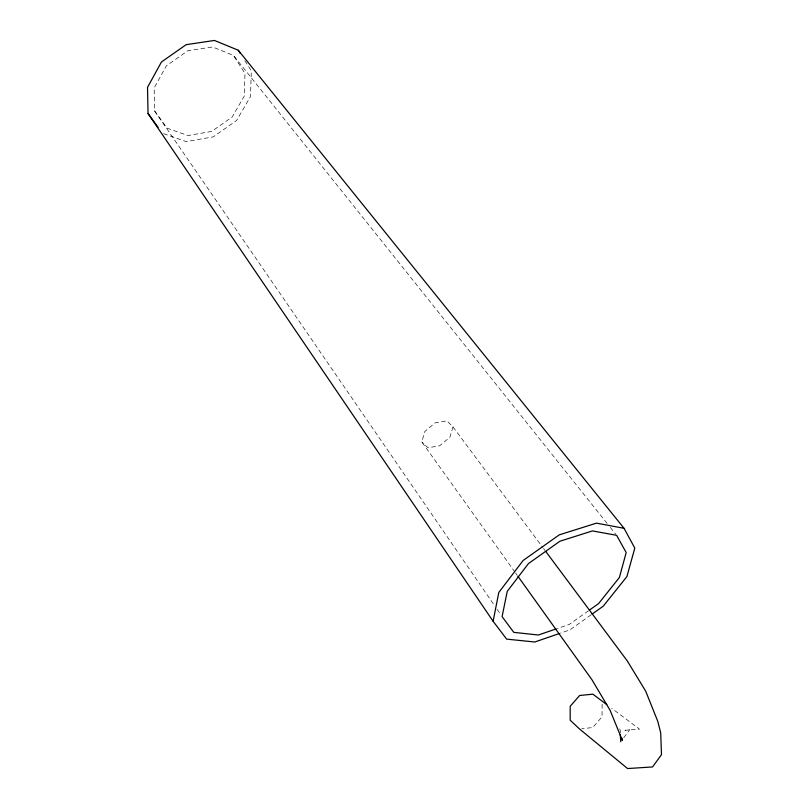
<?xml version="1.0" encoding="UTF-8"?>
<svg xmlns="http://www.w3.org/2000/svg" width="809" height="809" viewBox="0 0 809 809"><rect width="100%" height="100%" fill="white"/><g stroke="black" fill="none" stroke-linecap="round" stroke-linejoin="round"><path stroke-width="0.61" stroke-dasharray="4.04 3.03" d="M602.129 704.265L602.058 716.814L592.714 727.554L581.782 728.727M514.949 572.105L421.823 441.926L424.755 431.551L435.191 422.794L446.922 420.882L452.969 426.889L542.768 547.45M452.969 426.889L449.925 437.184L439.641 445.789L428.042 447.781L421.823 441.926M623.769 737.727L629.746 729.667L624.932 730.305L639.525 729.162L611.735 708.31M591.086 614.82L569.849 629.918L560.495 633.134M588.477 610.765L569.233 624.437L557.381 628.502M163.539 133.647L186.272 141.605L213.273 136.863L236.622 120.46L250.527 96.483L251.296 70.848L244.126 59.502M607.165 523.474L233.488 55.447L212.605 46.973L187.91 50.694L166.371 65.802L154.165 87.959L154.549 110.833L494.228 605.172M610.31 527.417L615.831 534.334M543.527 548.472L545.033 550.494M154.549 110.833L167.058 128.156L187.961 135.548L211.675 131.422L232.193 117.012L244.369 95.937L244.975 73.457L233.488 55.447M515.687 573.136L517.153 575.179M497.09 609.329L500.67 614.537M619.815 728.828L621.1 734.653"/><path stroke-width="1.21" d="M559.322 633.538L534.779 642.002L506.636 639.12L493.106 621.261L498.809 592.451L523.099 560.506L559.252 534.86L596.506 523.14L624.052 528.307L634.802 548.097L626.914 576.544L603.221 606.204L592.097 614.102M589.488 610.047L598.609 603.565L619.391 577.484L626.186 552.547L616.62 535.315L592.461 530.926L559.959 541.221L528.459 563.57L507.223 591.409L502.096 616.62L513.786 632.365L538.41 635.004L556.198 628.906M624.052 528.307L238.261 50.229L214.425 40.45L186.131 44.677L161.456 61.98L147.511 87.372L148.047 113.523L493.106 621.261M606.77 704.588L592.876 694.162L579.638 695.497L570.203 706.277L570.163 720.172L579.507 728.97L627.582 768.55L652.56 766.952L661.489 754.666L660.7 732.843L657.737 721.224L645.703 691.189L627.288 660.933L545.792 551.505M148.047 113.523L158.099 127.337M517.881 576.21L591.945 679.732L610.117 710.332L622.394 740.478L621.878 738.152M238.261 50.229L240.212 53.323M620.25 734.703L620.776 741.752"/></g></svg>
